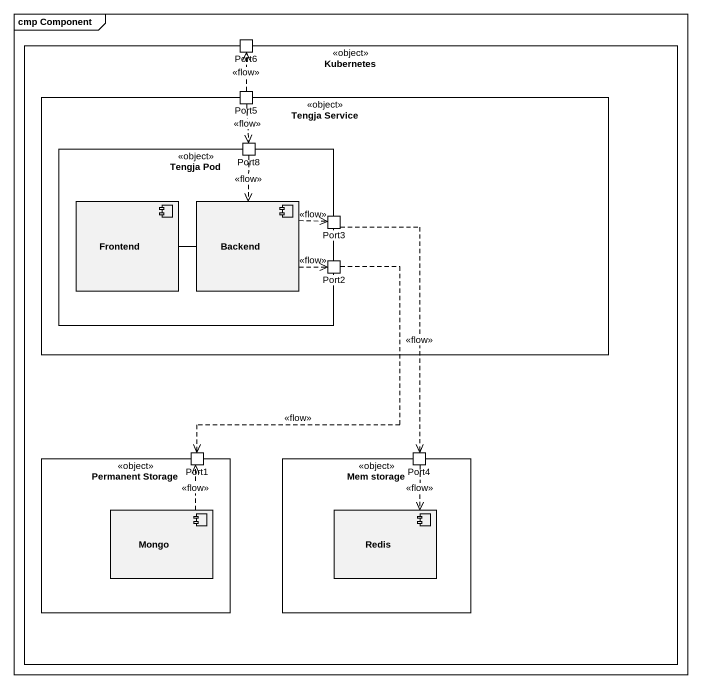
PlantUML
@startuml
mainframe cmp Component
rectangle Kubernetes <<object>> {
  port Port6
  rectangle "Tengja Service" as Tengja_Service <<object>> {
    port Port5
    rectangle "Tengja Pod" as Tengja_Pod <<object>> {
      port Port8
      component Frontend
      component Backend
      port Port3
      port Port2
    }
  }
  rectangle "Permanent Storage" as Permanent_Storage <<object>> {
    port Port1
    component Mongo
  }
  rectangle "Mem storage" as Mem_storage <<object>> {
    port Port4
    component Redis
  }
}
Port5 .up.> Port6 : <<flow>>
Port5 ..> Port8 : <<flow>>
Port8 ..> Backend : <<flow>>
Frontend -right- Backend
Backend .right.> Port3 : <<flow>>
Backend .right.> Port2 : <<flow>>
Port3 ..> Port4 : <<flow>>
Port2 ..> Port1 : <<flow>>
Port4 ..> Redis : <<flow>>
Mongo .up.> Port1 : <<flow>>
@enduml
